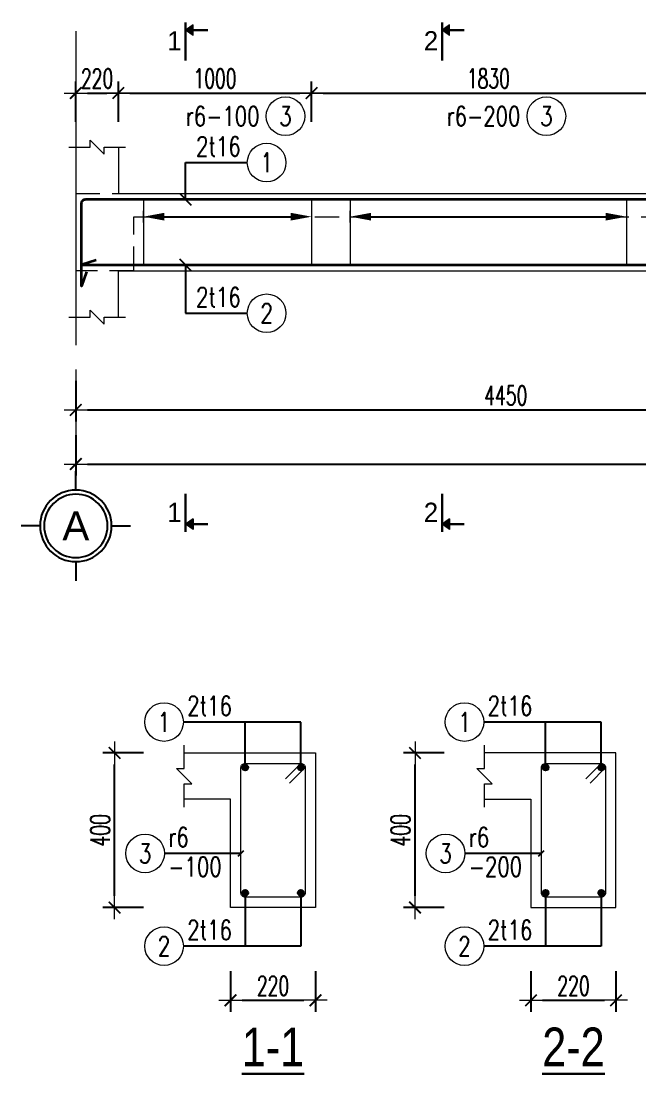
# Model space of a CAD drawing. Header units: millimetres. Extents: x -529861 to -223882, y -171969 to 61504.
# Drawn here: x -449314 to -446111, y -95548 to -90099 of the extents above; entities that cross this region are included whole.
import ezdxf
from ezdxf.enums import TextEntityAlignment as Align

# ---------------------------------------------------------------- set-up
doc = ezdxf.new("R2010")
doc.units = ezdxf.units.MM
doc.header["$LTSCALE"] = 5000
doc.linetypes.add('CENTER', pattern=[2, 1.25, -0.25, 0.25, -0.25])
doc.linetypes.add('HIDDEN', pattern=[0.375, 0.25, -0.125])
doc.layers.get('Defpoints').update_dxf_attribs({"color": 143})
for name, color, linetype, lineweight in [('dim', 8, 'Continuous', 18), ('kata_dim', 8, 'Continuous', 15), ('kata_grid', 8, 'CENTER', 5), ('kata_net khuat', 9, 'HIDDEN', 5), ('kata_net manh', 8, 'Continuous', 5), ('kata_net thay', 4, 'Continuous', 20), ('kata_text', 7, 'Continuous', 30), ('kata_thep chu', 1, 'Continuous', 35), ('kata_thep dai', 220, 'Continuous', 20)]:
    doc.layers.add(name, color=color, linetype=linetype, lineweight=lineweight)
doc.layers.add('text', color=255, linetype='Continuous')
doc.styles.add('AVANH', font='')
doc.styles.add('General text 1', font='')
doc.styles.add('kata_text', font='arial.ttf', dxfattribs={"width": 0.8})
doc.styles.add('vnsimpli', font='vnsimli.shx', dxfattribs={"width": 0.65})
doc.styles.get('AVANH').set_extended_font_data('.VnArialH')
doc.styles.get('General text 1').set_extended_font_data('.VnAvantH')
doc.dimstyles.new('kata_dim_20', dxfattribs={"dimscale": 20, "dimtxt": 2.5, "dimasz": 1.5, "dimexe": 1.5, "dimexo": 2.5, "dimtad": 1, "dimdec": 0, "dimzin": 0, "dimdsep": 46, "dimtxsty": 'vnsimpli', "dimblk": 'kata_block_ArchTick', "dimcen": 0.09, "dimdle": 1.2, "dimclrd": 8, "dimclre": 8, "dimclrt": 3, "dimadec": 0, "dimazin": 0, "dimtfac": 1, "dimtdec": 0, "dimtix": 1, "dimtofl": 0, "dimtmove": 0, "dimatfit": 3, "dimfxl": 3.75, "dimfxlon": 1, "dimtolj": 1, "dimtzin": 0, "dimarcsym": 0})
doc.dimstyles.new('kata_dim_40', dxfattribs={"dimscale": 40, "dimtxt": 2.5, "dimasz": 1.5, "dimexe": 1.5, "dimexo": 2.5, "dimtad": 1, "dimdec": 0, "dimzin": 0, "dimdsep": 46, "dimtxsty": 'vnsimpli', "dimblk": 'kata_block_ArchTick', "dimcen": 0.09, "dimdle": 1.2, "dimclrd": 8, "dimclre": 8, "dimclrt": 3, "dimadec": 0, "dimazin": 0, "dimtfac": 1, "dimtdec": 0, "dimtix": 1, "dimtofl": 0, "dimtmove": 0, "dimatfit": 3, "dimfxl": 3.75, "dimfxlon": 1, "dimtolj": 1, "dimtzin": 0, "dimarcsym": 0})
doc.dimstyles.new('kata_rai_thep', dxfattribs={"dimtxt": 2, "dimasz": 1, "dimexe": 0, "dimexo": 0, "dimtad": 1, "dimdec": 0, "dimzin": 12, "dimdsep": 46, "dimtxsty": 'kata_text', "dimblk": 'kata_block_RUNTIC', "dimcen": 0, "dimse1": 1, "dimse2": 1, "dimclrd": 6, "dimclre": 6, "dimclrt": 7, "dimadec": 0, "dimazin": 3, "dimtfac": 1, "dimtdec": 0, "dimtmove": 2, "dimatfit": 3, "dimldrblk": 'kata_block_LEADERTIC', "dimfxl": 1, "dimtolj": 1, "dimtzin": 0, "dimlwd": -1, "dimlwe": -1, "dimarcsym": 0})

# ---------------------------------------------------------------- blocks, each defined once
blk = doc.blocks.new('kata_block_ArchTick')
at = {"color": 8}
blk.add_line((1, 0), (-1, 0), dxfattribs=at)
at = {"color": 8, "const_width": 0.15}
blk.add_lwpolyline([(-0.5, -0.5), (0.5, 0.5)], dxfattribs=at)
blk = doc.blocks.new('*D206')
at = {"layer": 'Defpoints', "color": 0, "linetype": 'ByBlock', "ltscale": 1500, "transparency": 16777216}
for p in [(-448810.9, -90471.6), (-449030.9, -90991.6), (-448810.9, -90991.6)]:
    blk.add_point(p, dxfattribs=at)
at = {"layer": 'kata_dim', "color": 8, "linetype": 'ByBlock', "lineweight": -2, "ltscale": 1500, "transparency": 16777216}
for p, q in [((-449030.9, -90621.6), (-449030.9, -90411.6)), ((-448810.9, -90621.6), (-448810.9, -90411.6)), ((-448970.9, -90471.6), (-448870.9, -90471.6))]:
    blk.add_line(p, q, dxfattribs=at)
at = {"layer": 'kata_dim', "color": 8, "linetype": 'ByBlock', "lineweight": -2, "ltscale": 1500, "transparency": 16777216, "xscale": 60, "yscale": 60, "zscale": 60, "rotation": 180}
blk.add_blockref('kata_block_ArchTick', (-449030.9, -90471.6), dxfattribs=at)
at = {"layer": 'kata_dim', "color": 8, "linetype": 'ByBlock', "lineweight": -2, "ltscale": 1500, "transparency": 16777216, "xscale": 60, "yscale": 60, "zscale": 60}
blk.add_blockref('kata_block_ArchTick', (-448810.9, -90471.6), dxfattribs=at)
at = {"layer": 'kata_dim', "color": 3, "linetype": 'ByBlock', "ltscale": 1500, "transparency": 16777216, "insert": (-448920.9, -90396.6), "char_height": 100, "attachment_point": 5, "style": 'vnsimpli'}
blk.add_mtext('\\A1;220', dxfattribs=at)
blk = doc.blocks.new('*D208')
at = {"layer": 'Defpoints', "color": 0, "linetype": 'ByBlock', "ltscale": 1500, "transparency": 16777216}
for p in [(-447810.9, -90471.6), (-448810.9, -90991.6), (-447810.9, -90991.6)]:
    blk.add_point(p, dxfattribs=at)
at = {"layer": 'kata_dim', "color": 8, "linetype": 'ByBlock', "lineweight": -2, "ltscale": 1500, "transparency": 16777216}
for p, q in [((-448810.9, -90621.6), (-448810.9, -90411.6)), ((-447810.9, -90621.6), (-447810.9, -90411.6)), ((-448750.9, -90471.6), (-447870.9, -90471.6))]:
    blk.add_line(p, q, dxfattribs=at)
at = {"layer": 'kata_dim', "color": 8, "linetype": 'ByBlock', "lineweight": -2, "ltscale": 1500, "transparency": 16777216, "xscale": 60, "yscale": 60, "zscale": 60, "rotation": 180}
blk.add_blockref('kata_block_ArchTick', (-448810.9, -90471.6), dxfattribs=at)
at = {"layer": 'kata_dim', "color": 8, "linetype": 'ByBlock', "lineweight": -2, "ltscale": 1500, "transparency": 16777216, "xscale": 60, "yscale": 60, "zscale": 60}
blk.add_blockref('kata_block_ArchTick', (-447810.9, -90471.6), dxfattribs=at)
at = {"layer": 'kata_dim', "color": 3, "linetype": 'ByBlock', "ltscale": 1500, "transparency": 16777216, "insert": (-448310.9, -90396.6), "char_height": 100, "attachment_point": 5, "style": 'vnsimpli'}
blk.add_mtext('\\A1;1000', dxfattribs=at)
blk = doc.blocks.new('*D209')
at = {"layer": 'Defpoints', "color": 0, "linetype": 'ByBlock', "ltscale": 1500, "transparency": 16777216}
for p in [(-445980.9, -90471.6), (-447810.9, -90991.6), (-445980.9, -90991.6)]:
    blk.add_point(p, dxfattribs=at)
at = {"layer": 'kata_dim', "color": 8, "linetype": 'ByBlock', "lineweight": -2, "ltscale": 1500, "transparency": 16777216}
for p, q in [((-447810.9, -90621.6), (-447810.9, -90411.6)), ((-445980.9, -90621.6), (-445980.9, -90411.6)), ((-447750.9, -90471.6), (-446040.9, -90471.6))]:
    blk.add_line(p, q, dxfattribs=at)
at = {"layer": 'kata_dim', "color": 8, "linetype": 'ByBlock', "lineweight": -2, "ltscale": 1500, "transparency": 16777216, "xscale": 60, "yscale": 60, "zscale": 60, "rotation": 180}
blk.add_blockref('kata_block_ArchTick', (-447810.9, -90471.6), dxfattribs=at)
at = {"layer": 'kata_dim', "color": 8, "linetype": 'ByBlock', "lineweight": -2, "ltscale": 1500, "transparency": 16777216, "xscale": 60, "yscale": 60, "zscale": 60}
blk.add_blockref('kata_block_ArchTick', (-445980.9, -90471.6), dxfattribs=at)
at = {"layer": 'kata_dim', "color": 3, "linetype": 'ByBlock', "ltscale": 1500, "transparency": 16777216, "insert": (-446895.9, -90396.6), "char_height": 100, "attachment_point": 5, "style": 'vnsimpli'}
blk.add_mtext('\\A1;1830', dxfattribs=at)
blk = doc.blocks.new('kata_block_GRID')
at = {"layer": 'dim', "color": 250, "linetype": 'Continuous', "lineweight": -3}
for p, q in [((0, 4.62), (0, 7.08)), ((-4.63, 0), (-7.09, 0)), ((4.63, 0), (7.09, 0)), ((0, -4.63), (0, -7.09))]:
    blk.add_line(p, q, dxfattribs=at)
at = {"layer": 'dim', "color": 250, "linetype": 'Continuous', "lineweight": -3, "extrusion": (0, 0, -1)}
blk.add_ellipse((0, 0), major_axis=(-4.63, 0), ratio=1, start_param=3.141414, end_param=9.424599, dxfattribs=at)
at = {"layer": 'dim', "color": 9, "linetype": 'Continuous', "lineweight": -3, "extrusion": (0, 0, -1)}
blk.add_ellipse((0, 0), major_axis=(-4.1, 0), ratio=1, start_param=3.140844, end_param=9.424029, dxfattribs=at)
at = {"layer": 'text', "color": 33, "style": 'AVANH'}
blk.add_attdef('GRID', text='', height=3.75, dxfattribs=at).set_placement((0, 0), align=Align.MIDDLE)
blk = doc.blocks.new('*D220')
at = {"layer": 'Defpoints', "color": 0, "linetype": 'ByBlock', "ltscale": 1500, "transparency": 16777216}
for p in [(-449030.9, -91391.6), (-437730.9, -91391.6), (-437730.9, -92391.6)]:
    blk.add_point(p, dxfattribs=at)
at = {"layer": 'kata_dim', "color": 8, "linetype": 'ByBlock', "lineweight": -2, "ltscale": 1500, "transparency": 16777216}
for p, q in [((-449030.9, -92241.6), (-449030.9, -92451.6)), ((-437730.9, -92241.6), (-437730.9, -92451.6)), ((-448970.9, -92391.6), (-437790.9, -92391.6))]:
    blk.add_line(p, q, dxfattribs=at)
at = {"layer": 'kata_dim', "color": 8, "linetype": 'ByBlock', "lineweight": -2, "ltscale": 1500, "transparency": 16777216, "xscale": 60, "yscale": 60, "zscale": 60, "rotation": 180}
blk.add_blockref('kata_block_ArchTick', (-449030.9, -92391.6), dxfattribs=at)
at = {"layer": 'kata_dim', "color": 8, "linetype": 'ByBlock', "lineweight": -2, "ltscale": 1500, "transparency": 16777216, "xscale": 60, "yscale": 60, "zscale": 60}
blk.add_blockref('kata_block_ArchTick', (-437730.9, -92391.6), dxfattribs=at)
at = {"layer": 'kata_dim', "color": 3, "linetype": 'ByBlock', "ltscale": 1500, "transparency": 16777216, "insert": (-443380.9, -92316.6), "char_height": 100, "attachment_point": 5, "style": 'vnsimpli'}
blk.add_mtext('\\A1;11300', dxfattribs=at)
blk = doc.blocks.new('*D221')
at = {"layer": 'Defpoints', "color": 0, "linetype": 'ByBlock', "ltscale": 1500, "transparency": 16777216}
for p in [(-444580.9, -91391.6), (-449030.9, -91511.6), (-444580.9, -92111.6)]:
    blk.add_point(p, dxfattribs=at)
at = {"layer": 'kata_dim', "color": 8, "linetype": 'ByBlock', "lineweight": -2, "ltscale": 1500, "transparency": 16777216}
for p, q in [((-449030.9, -91961.6), (-449030.9, -92171.6)), ((-444580.9, -91961.6), (-444580.9, -92171.6)), ((-448970.9, -92111.6), (-444640.9, -92111.6))]:
    blk.add_line(p, q, dxfattribs=at)
at = {"layer": 'kata_dim', "color": 8, "linetype": 'ByBlock', "lineweight": -2, "ltscale": 1500, "transparency": 16777216, "xscale": 60, "yscale": 60, "zscale": 60, "rotation": 180}
blk.add_blockref('kata_block_ArchTick', (-449030.9, -92111.6), dxfattribs=at)
at = {"layer": 'kata_dim', "color": 8, "linetype": 'ByBlock', "lineweight": -2, "ltscale": 1500, "transparency": 16777216, "xscale": 60, "yscale": 60, "zscale": 60}
blk.add_blockref('kata_block_ArchTick', (-444580.9, -92111.6), dxfattribs=at)
at = {"layer": 'kata_dim', "color": 3, "linetype": 'ByBlock', "ltscale": 1500, "transparency": 16777216, "insert": (-446805.9, -92036.6), "char_height": 100, "attachment_point": 5, "style": 'vnsimpli'}
blk.add_mtext('\\A1;4450', dxfattribs=at)
blk = doc.blocks.new('kata_block_RUNTIC')
at = {"layer": 'kata_dim', "color": 6}
blk.add_line((0, 0.75), (0, -0.75), dxfattribs=at)
blk.add_lwpolyline([(0, 0, 0, 1, 0), (-2.7, 0, 1, 1, 0)], format="xyseb", dxfattribs=at)
blk = doc.blocks.new('*D224')
at = {"layer": 'Defpoints', "color": 6, "linetype": 'ByBlock', "ltscale": 1500, "transparency": 16777216}
blk.add_line((-448640.9, -91111.6), (-447850.9, -91111.6), dxfattribs=at)
at = {"layer": 'Defpoints', "color": 0, "linetype": 'ByBlock', "ltscale": 1500, "transparency": 16777216}
for p in [(-448680.9, -91111.6), (-447810.9, -91111.6), (-447810.9, -91111.6)]:
    blk.add_point(p, dxfattribs=at)
at = {"layer": 'Defpoints', "color": 6, "linetype": 'ByBlock', "ltscale": 1500, "transparency": 16777216, "xscale": 40, "yscale": 40, "zscale": 40, "rotation": 180}
blk.add_blockref('kata_block_RUNTIC', (-448680.9, -91111.6), dxfattribs=at)
at = {"layer": 'Defpoints', "color": 6, "linetype": 'ByBlock', "ltscale": 1500, "transparency": 16777216, "xscale": 40, "yscale": 40, "zscale": 40}
blk.add_blockref('kata_block_RUNTIC', (-447810.9, -91111.6), dxfattribs=at)
blk = doc.blocks.new('kata_block_LEADERTIC')
at = {"layer": 'kata_dim', "color": 6}
blk.add_lwpolyline([(0, 0, 0, 1, 0), (-2.7, 0, 1, 1, 0)], format="xyseb", dxfattribs=at)
blk = doc.blocks.new('*D225')
at = {"layer": 'Defpoints', "color": 6, "linetype": 'ByBlock', "ltscale": 1500, "transparency": 16777216}
blk.add_line((-447570.9, -91111.6), (-446220.9, -91111.6), dxfattribs=at)
at = {"layer": 'Defpoints', "color": 0, "linetype": 'ByBlock', "ltscale": 1500, "transparency": 16777216}
for p in [(-447610.9, -91111.6), (-446180.9, -91111.6), (-446180.9, -91111.6)]:
    blk.add_point(p, dxfattribs=at)
at = {"layer": 'Defpoints', "color": 6, "linetype": 'ByBlock', "ltscale": 1500, "transparency": 16777216, "xscale": 40, "yscale": 40, "zscale": 40, "rotation": 180}
blk.add_blockref('kata_block_RUNTIC', (-447610.9, -91111.6), dxfattribs=at)
at = {"layer": 'Defpoints', "color": 6, "linetype": 'ByBlock', "ltscale": 1500, "transparency": 16777216, "xscale": 40, "yscale": 40, "zscale": 40}
blk.add_blockref('kata_block_RUNTIC', (-446180.9, -91111.6), dxfattribs=at)
blk = doc.blocks.new('*U54')
blk.add_circle((2.5, 0), 2.5)
at = {"layer": 'kata_text', "color": 3, "style": 'vnsimpli', "width": 0.75}
blk.add_attdef('DK2', text='', height=2.5, dxfattribs=at).set_placement((-0.85, 0.85), align=Align.RIGHT)
at = {"layer": 'kata_text', "color": 7, "style": 'vnsimpli', "width": 0.75}
blk.add_attdef('SH3', text='', height=2.5, dxfattribs=at).set_placement((2.5, 0), align=Align.MIDDLE)
blk = doc.blocks.new('*D233')
at = {"layer": 'Defpoints', "color": 0, "linetype": 'ByBlock', "ltscale": 1500, "transparency": 16777216}
for p in [(-448230.4, -94686.6), (-447790.4, -94686.6), (-447790.4, -95166.6)]:
    blk.add_point(p, dxfattribs=at)
at = {"layer": 'kata_dim', "color": 8, "linetype": 'ByBlock', "lineweight": -2, "ltscale": 1500, "transparency": 16777216}
for p, q in [((-448230.4, -95016.6), (-448230.4, -95226.6)), ((-447790.4, -95016.6), (-447790.4, -95226.6)), ((-448170.4, -95166.6), (-447850.4, -95166.6))]:
    blk.add_line(p, q, dxfattribs=at)
at = {"layer": 'kata_dim', "color": 8, "linetype": 'ByBlock', "lineweight": -2, "ltscale": 1500, "transparency": 16777216, "xscale": 60, "yscale": 60, "zscale": 60, "rotation": 180}
blk.add_blockref('kata_block_ArchTick', (-448230.4, -95166.6), dxfattribs=at)
at = {"layer": 'kata_dim', "color": 8, "linetype": 'ByBlock', "lineweight": -2, "ltscale": 1500, "transparency": 16777216, "xscale": 60, "yscale": 60, "zscale": 60}
blk.add_blockref('kata_block_ArchTick', (-447790.4, -95166.6), dxfattribs=at)
at = {"layer": 'kata_dim', "color": 3, "linetype": 'ByBlock', "ltscale": 1500, "transparency": 16777216, "insert": (-448010.4, -95091.6), "char_height": 100, "attachment_point": 5, "style": 'vnsimpli'}
blk.add_mtext('\\A1;220', dxfattribs=at)
blk = doc.blocks.new('kata_block_TD')
at = {"color": 6, "linetype": 'ByBlock', "lineweight": -2, "style": 'kata_text', "width": 0.8}
blk.add_attdef('SECTDET2', text='', height=5, dxfattribs=at).set_placement((0, 7.97), align=Align.CENTER)
at = {"color": 0, "linetype": 'ByBlock', "lineweight": -2, "style": 'kata_text', "width": 0.8}
blk.add_attdef('SECTDET1', text='', height=5, dxfattribs=at).set_placement((0, 1.47), align=Align.CENTER)
blk = doc.blocks.new('*D234')
at = {"layer": 'Defpoints', "color": 0, "linetype": 'ByBlock', "ltscale": 1500, "transparency": 16777216}
for p in [(-448830.4, -93886.6), (-448230.4, -93886.6), (-448230.4, -94686.6)]:
    blk.add_point(p, dxfattribs=at)
at = {"layer": 'kata_dim', "color": 8, "linetype": 'ByBlock', "lineweight": -2, "ltscale": 1500, "transparency": 16777216}
for p, q in [((-448680.4, -93886.6), (-448890.4, -93886.6)), ((-448830.4, -94626.6), (-448830.4, -93946.6)), ((-448680.4, -94686.6), (-448890.4, -94686.6))]:
    blk.add_line(p, q, dxfattribs=at)
at = {"layer": 'kata_dim', "color": 8, "linetype": 'ByBlock', "lineweight": -2, "ltscale": 1500, "transparency": 16777216, "xscale": 60, "yscale": 60, "zscale": 60}
for p, rotation in [((-448830.4, -93886.6), 90), ((-448830.4, -94686.6), 270)]:
    blk.add_blockref('kata_block_ArchTick', p, dxfattribs=dict(at, rotation=rotation))
at = {"layer": 'kata_dim', "color": 3, "linetype": 'ByBlock', "ltscale": 1500, "transparency": 16777216, "insert": (-448905.4, -94286.6), "char_height": 100, "attachment_point": 5, "rotation": 90, "style": 'vnsimpli'}
blk.add_mtext('\\A1;400', dxfattribs=at)
blk = doc.blocks.new('kata_block_THEP')
at = {"layer": 'kata_thep chu', "color": 0}
for p, q in [((-0.5, 0), (0.5, 0)), ((-0.35, 0.35), (0.35, -0.35)), ((0.35, 0.35), (-0.35, -0.35)), ((0, 0.5), (0, -0.5))]:
    blk.add_line(p, q, dxfattribs=at)
at = {"layer": 'kata_thep chu', "color": 0, "const_width": 0.0833}
blk.add_lwpolyline([(-0.5, 0, 1), (0.5, 0, 1), (-0.5, 0, 1)], format="xyb", dxfattribs=at)
blk = doc.blocks.new('*U68')
blk.add_circle((-2.5, 0), 2.5)
at = {"layer": 'kata_text', "color": 3, "style": 'vnsimpli', "width": 0.75}
blk.add_attdef('DK1', (0.5, 0.85), '', height=2.5, dxfattribs=at)
at = {"layer": 'kata_text', "color": 7, "style": 'vnsimpli', "width": 0.75}
blk.add_attdef('SH2', text='', height=2.5, dxfattribs=at).set_placement((-2.5, 0), align=Align.MIDDLE)
blk = doc.blocks.new('*U70')
blk.add_circle((-2.5, 0), 2.5)
at = {"layer": 'kata_text', "color": 3, "style": 'vnsimpli', "width": 0.75}
for tag, p in [('DK1', (0.5, 0.85)), ('KC1', (0.5, -2.97))]:
    blk.add_attdef(tag, p, '', height=2.5, dxfattribs=at)
at = {"layer": 'kata_text', "color": 7, "style": 'vnsimpli', "width": 0.75}
blk.add_attdef('SH2', text='', height=2.5, dxfattribs=at).set_placement((-2.5, 0), align=Align.MIDDLE)
blk = doc.blocks.new('*U87')
blk.add_circle((2.5, 0), 2.5)
at = {"layer": 'kata_text', "color": 3, "style": 'vnsimpli', "width": 0.75}
blk.add_attdef('DKKC2', text='', height=2.5, dxfattribs=at).set_placement((-0.85, -1.25), align=Align.RIGHT)
at = {"layer": 'kata_text', "color": 7, "style": 'vnsimpli', "width": 0.75}
blk.add_attdef('SH3', text='', height=2.5, dxfattribs=at).set_placement((2.5, 0), align=Align.MIDDLE)
blk = doc.blocks.new('kata_block_SECBAL')
blk.add_hatch(color=2).paths.add_polyline_path([(0.99, 3.81), (0, 3.13), (0.99, 2.46)])
at = {"color": 2}
for p, q in [((0.99, 3.81), (0, 3.13)), ((0.99, 2.46), (0, 3.13)), ((0.99, 2.46), (0.99, 3.81))]:
    blk.add_line(p, q, dxfattribs=at)
at = {"color": 2, "const_width": 0.3}
for points in [[(0, -0.8), (0, 4.16)], [(0.99, 3.13), (2.89, 3.13)]]:
    blk.add_lwpolyline(points, dxfattribs=at)
at = {"color": 2, "linetype": 'ByBlock', "lineweight": -2, "style": 'General text 1'}
blk.add_attdef('DETAIL', text='', height=2.5, dxfattribs=at).set_placement((-0.5, 1.75), align=Align.MIDDLE_RIGHT)
blk = doc.blocks.new('*U88')
blk.add_hatch(color=2).paths.add_polyline_path([(0.99, -0.45), (0, 0.22), (0.99, 0.9)])
at = {"color": 2}
for p, q in [((0.99, 0.9), (0, 0.22)), ((0.99, -0.45), (0, 0.22)), ((0.99, 0.9), (0.99, -0.45))]:
    blk.add_line(p, q, dxfattribs=at)
at = {"color": 2, "const_width": 0.3}
for points in [[(0, 4.16), (0, -0.8)], [(0.99, 0.22), (2.89, 0.22)]]:
    blk.add_lwpolyline(points, dxfattribs=at)
at = {"color": 2, "linetype": 'ByBlock', "lineweight": -2, "style": 'General text 1'}
blk.add_attdef('DETAIL', text='', height=2.5, dxfattribs=at).set_placement((-0.5, 1.75), align=Align.MIDDLE_RIGHT)
blk = doc.blocks.new('*D235')
at = {"layer": 'Defpoints', "color": 0, "linetype": 'ByBlock', "ltscale": 1500, "transparency": 16777216}
for p in [(-446675.5, -94686.6), (-446235.5, -94686.6), (-446235.5, -95166.6)]:
    blk.add_point(p, dxfattribs=at)
at = {"layer": 'kata_dim', "color": 8, "linetype": 'ByBlock', "lineweight": -2, "ltscale": 1500, "transparency": 16777216}
for p, q in [((-446675.5, -95016.6), (-446675.5, -95226.6)), ((-446235.5, -95016.6), (-446235.5, -95226.6)), ((-446615.5, -95166.6), (-446295.5, -95166.6))]:
    blk.add_line(p, q, dxfattribs=at)
at = {"layer": 'kata_dim', "color": 8, "linetype": 'ByBlock', "lineweight": -2, "ltscale": 1500, "transparency": 16777216, "xscale": 60, "yscale": 60, "zscale": 60, "rotation": 180}
blk.add_blockref('kata_block_ArchTick', (-446675.5, -95166.6), dxfattribs=at)
at = {"layer": 'kata_dim', "color": 8, "linetype": 'ByBlock', "lineweight": -2, "ltscale": 1500, "transparency": 16777216, "xscale": 60, "yscale": 60, "zscale": 60}
blk.add_blockref('kata_block_ArchTick', (-446235.5, -95166.6), dxfattribs=at)
at = {"layer": 'kata_dim', "color": 3, "linetype": 'ByBlock', "ltscale": 1500, "transparency": 16777216, "insert": (-446455.5, -95091.6), "char_height": 100, "attachment_point": 5, "style": 'vnsimpli'}
blk.add_mtext('\\A1;220', dxfattribs=at)
blk = doc.blocks.new('*D236')
at = {"layer": 'Defpoints', "color": 0, "linetype": 'ByBlock', "ltscale": 1500, "transparency": 16777216}
for p in [(-447275.5, -93886.6), (-446675.5, -93886.6), (-446675.5, -94686.6)]:
    blk.add_point(p, dxfattribs=at)
at = {"layer": 'kata_dim', "color": 8, "linetype": 'ByBlock', "lineweight": -2, "ltscale": 1500, "transparency": 16777216}
for p, q in [((-447125.5, -93886.6), (-447335.5, -93886.6)), ((-447275.5, -94626.6), (-447275.5, -93946.6)), ((-447125.5, -94686.6), (-447335.5, -94686.6))]:
    blk.add_line(p, q, dxfattribs=at)
at = {"layer": 'kata_dim', "color": 8, "linetype": 'ByBlock', "lineweight": -2, "ltscale": 1500, "transparency": 16777216, "xscale": 60, "yscale": 60, "zscale": 60}
for p, rotation in [((-447275.5, -93886.6), 90), ((-447275.5, -94686.6), 270)]:
    blk.add_blockref('kata_block_ArchTick', p, dxfattribs=dict(at, rotation=rotation))
at = {"layer": 'kata_dim', "color": 3, "linetype": 'ByBlock', "ltscale": 1500, "transparency": 16777216, "insert": (-447350.5, -94286.6), "char_height": 100, "attachment_point": 5, "rotation": 90, "style": 'vnsimpli'}
blk.add_mtext('\\A1;400', dxfattribs=at)

msp = doc.modelspace()

# ---------------------------------------------------------------- linework, layer by layer
at = {"layer": 'kata_dim', "linetype": 'ByBlock', "ltscale": 1500}
for points in [[(-449067.52, -90751.61), (-448957.52, -90751.61), (-448957.52, -90714.94), (-448884.19, -90788.27), (-448884.19, -90751.61), (-448774.19, -90751.61)], [(-449067.52, -91631.61), (-448957.52, -91631.61), (-448957.52, -91594.94), (-448884.19, -91668.27), (-448884.19, -91631.61), (-448774.19, -91631.61)], [(-448470.43, -94166.57), (-448470.43, -94046.57), (-448430.43, -94046.57), (-448510.43, -93966.57), (-448470.43, -93966.57), (-448470.43, -93846.57)], [(-446915.53, -94166.57), (-446915.53, -94046.57), (-446875.53, -94046.57), (-446955.53, -93966.57), (-446915.53, -93966.57), (-446915.53, -93846.57)]]:
    msp.add_lwpolyline(points, dxfattribs=at)
at = {"layer": 'kata_grid', "ltscale": 0.1}
msp.add_line((-449030.85, -90151.61), (-449030.85, -92431.61), dxfattribs=at)
at = {"layer": 'kata_net khuat', "ltscale": 0.1}
for p, q in [((-449030.85, -90991.61), (-448810.85, -90991.61)), ((-448730.85, -91391.61), (-449030.85, -91391.61))]:
    msp.add_line(p, q, dxfattribs=at)
msp.add_lwpolyline([(-448730.85, -91391.61), (-448730.85, -91111.61), (-444880.85, -91111.61), (-444880.85, -91391.61)], dxfattribs=at)
at = {"layer": 'kata_net thay', "linetype": 'ByBlock', "ltscale": 1500}
for points in [[(-449030.85, -90751.61), (-449030.85, -90991.61), (-449030.85, -90991.61), (-449030.85, -91391.61), (-449030.85, -91391.61), (-449030.85, -91631.61)], [(-448810.85, -90751.61), (-448810.85, -90991.61), (-444980.85, -90991.61), (-444980.85, -90751.61)], [(-448810.85, -91631.61), (-448810.85, -91391.61), (-444980.85, -91391.61), (-444980.85, -91631.61)], [(-448470.43, -93886.57), (-448230.43, -93886.57), (-448230.43, -93886.57), (-447790.43, -93886.57), (-447790.43, -94686.57), (-448230.43, -94686.57), (-448230.43, -94126.57), (-448470.43, -94126.57)], [(-446915.53, -94126.57), (-446675.53, -94126.57), (-446675.53, -94686.57), (-446235.53, -94686.57), (-446235.53, -93886.57), (-446675.53, -93886.57), (-446675.53, -93886.57), (-446915.53, -93886.57)]]:
    msp.add_lwpolyline(points, dxfattribs=at)
at = {"layer": 'kata_thep chu', "linetype": 'ByBlock', "ltscale": 1500}
msp.add_lwpolyline([(-448975.85, -91396.61), (-449000.85, -91471.61), (-449000.85, -91041.61, -0.4142136), (-448980.85, -91021.61), (-437780.85, -91021.61, -0.4142136), (-437760.85, -91041.61), (-437760.85, -91471.61), (-437785.85, -91396.61)], format="xyb", dxfattribs=at)
msp.add_lwpolyline([(-448925.85, -91336.61), (-449000.85, -91361.61), (-445180.85, -91361.61), (-444580.85, -91261.61), (-442180.85, -91261.61), (-441580.85, -91361.61), (-437760.85, -91361.61), (-437835.85, -91336.61)], dxfattribs=at)
at = {"layer": 'kata_thep dai', "linetype": 'ByBlock', "ltscale": 30}
for p, q in [((-448680.85, -91018.61), (-448680.85, -91364.61)), ((-447810.85, -91018.61), (-447810.85, -91364.61)), ((-447610.85, -91018.61), (-447610.85, -91364.61)), ((-446180.85, -91018.61), (-446180.85, -91364.61))]:
    msp.add_line(p, q, dxfattribs=at)
at = {"layer": 'kata_thep dai', "linetype": 'ByBlock', "ltscale": 1500}
for points in [[(-447946.43, -94020.57), (-447866.43, -93940.57, -0.4142136), (-447844.43, -93962.57), (-447844.43, -94610.57, -0.4142136), (-447866.43, -94632.57), (-448154.43, -94632.57, -0.4142136), (-448176.43, -94610.57), (-448176.43, -93962.57, -0.4142136), (-448154.43, -93940.57), (-447866.43, -93940.57, -0.4142136), (-447844.43, -93962.57), (-447924.43, -94042.57)], [(-446391.53, -94020.57), (-446311.53, -93940.57, -0.4142136), (-446289.53, -93962.57), (-446289.53, -94610.57, -0.4142136), (-446311.53, -94632.57), (-446599.53, -94632.57, -0.4142136), (-446621.53, -94610.57), (-446621.53, -93962.57, -0.4142136), (-446599.53, -93940.57), (-446311.53, -93940.57, -0.4142136), (-446289.53, -93962.57), (-446369.53, -94042.57)]]:
    msp.add_lwpolyline(points, format="xyb", dxfattribs=at)

# ---------------------------------------------------------------- block references
at = {"layer": 'kata_dim', "color": 2, "linetype": 'ByBlock', "ltscale": 1500, "xscale": 40, "yscale": 40, "zscale": 40}
for name, p, values in [('kata_block_SECBAL', (-448463.35, -90271.61), {'DETAIL': '1'}), ('kata_block_SECBAL', (-447135.85, -90271.61), {'DETAIL': '2'}), ('*U88', (-448463.35, -92711.61), {'DETAIL': '1'}), ('*U88', (-447135.85, -92711.61), {'DETAIL': '2'})]:
    msp.add_blockref(name, p, dxfattribs=at).add_auto_attribs(values)
at = {"layer": 'kata_dim', "linetype": 'ByBlock', "ltscale": 1500, "xscale": 40, "yscale": 40, "zscale": 40}
msp.add_blockref('kata_block_GRID', (-449030.85, -92711.61), dxfattribs=at).add_auto_attribs({'GRID': 'A'})
at = {"layer": 'kata_net manh', "linetype": 'ByBlock', "ltscale": 1500, "xscale": 40, "yscale": 40, "zscale": 40}
for name, p, values in [('*U87', (-448045.85, -90591.61), {'SH3': '3', 'DKKC2': 'r6-100'}), ('*U87', (-446695.85, -90591.61), {'SH3': '3', 'DKKC2': 'r6-200'}), ('*U54', (-448143.35, -90831.61), {'SH3': '1', 'DK2': '2t16'}), ('*U54', (-448143.35, -91611.61), {'SH3': '2', 'DK2': '2t16'}), ('*U68', (-448474.43, -93726.57), {'SH2': '1', 'DK1': '2t16'}), ('*U68', (-446919.53, -93726.57), {'SH2': '1', 'DK1': '2t16'}), ('*U70', (-448572.43, -94406.57), {'SH2': '3', 'DK1': 'r6', 'KC1': '-100'}), ('*U70', (-447017.53, -94406.57), {'SH2': '3', 'DK1': 'r6', 'KC1': '-200'}), ('*U68', (-448474.43, -94886.57), {'SH2': '2', 'DK1': '2t16'}), ('*U68', (-446919.53, -94886.57), {'SH2': '2', 'DK1': '2t16'})]:
    msp.add_blockref(name, p, dxfattribs=at).add_auto_attribs(values)
at = {"layer": 'kata_text', "linetype": 'ByBlock', "ltscale": 1500}
ref = msp.add_blockref('kata_block_TD', (-448010.43, -95566.57), dxfattribs=dict(at, xscale=40, yscale=40, zscale=40))
ref.add_attrib('SECTDET1', '%%u1-1', dxfattribs={"layer": '0', "color": 0, "linetype": 'ByBlock', "lineweight": -2, "height": 200, "style": 'kata_text', "width": 0.8}).set_placement((-448010.43, -95507.74), align=Align.CENTER)
ref = msp.add_blockref('kata_block_TD', (-446455.53, -95566.57), dxfattribs=dict(at, xscale=40, yscale=40, zscale=40))
ref.add_attrib('SECTDET1', '%%u2-2', dxfattribs={"layer": '0', "color": 0, "linetype": 'ByBlock', "lineweight": -2, "height": 200, "style": 'kata_text', "width": 0.8}).set_placement((-446455.53, -95507.74), align=Align.CENTER)
at = {"layer": 'kata_thep chu', "linetype": 'ByBlock', "ltscale": 1500, "xscale": 32, "yscale": 32, "zscale": 32}
for p in [(-448154.43, -93962.57), (-447866.43, -93962.57), (-446599.53, -93962.57), (-446311.53, -93962.57), (-448154.43, -94610.57), (-447866.43, -94610.57), (-446599.53, -94610.57), (-446311.53, -94610.57)]:
    msp.add_blockref('kata_block_THEP', p, dxfattribs=at)

# ---------------------------------------------------------------- dimensions: what is measured, and where the dimension line sits
at = {"layer": 'Defpoints', "linetype": 'ByBlock', "ltscale": 1500}
for p1, p2, picture, middle in [((-448680.85, -91111.61), (-447810.85, -91111.61), '*D224', (-448245.85, -91111.61)), ((-447610.85, -91111.61), (-446180.85, -91111.61), '*D225', (-446895.85, -91111.61))]:
    dim = msp.add_aligned_dim(p1=p1, p2=p2, distance=0, text=' ', dimstyle='kata_rai_thep', override={"dimscale": 40}, dxfattribs=at)
    dim.commit()
    dim.dimension.update_dxf_attribs({"geometry": picture, "text_midpoint": middle})
at = {"layer": 'kata_dim', "linetype": 'ByBlock', "ltscale": 1500}
for base, p1, p2, picture, middle in [((-448810.85, -90471.61), (-449030.85, -90991.61), (-448810.85, -90991.61), '*D206', (-448920.85, -90396.61)), ((-447810.85, -90471.61), (-448810.85, -90991.61), (-447810.85, -90991.61), '*D208', (-448310.85, -90396.61)), ((-445980.85, -90471.61), (-447810.85, -90991.61), (-445980.85, -90991.61), '*D209', (-446895.85, -90396.61)), ((-437730.85, -92391.61), (-449030.85, -91391.61), (-437730.85, -91391.61), '*D220', (-443380.85, -92316.61)), ((-444580.85, -92111.61), (-449030.85, -91511.61), (-444580.85, -91391.61), '*D221', (-446805.85, -92036.61))]:
    dim = msp.add_linear_dim(base=base, p1=p1, p2=p2, dimstyle='kata_dim_40', dxfattribs=at)
    dim.commit()
    dim.dimension.update_dxf_attribs({"geometry": picture, "text_midpoint": middle})
for base, p1, p2, picture, middle in [((-448830.43, -93886.57), (-448230.43, -94686.57), (-448230.43, -93886.57), '*D234', (-448905.43, -94286.57)), ((-447275.53, -93886.57), (-446675.53, -94686.57), (-446675.53, -93886.57), '*D236', (-447350.53, -94286.57))]:
    dim = msp.add_linear_dim(base=base, p1=p1, p2=p2, angle=270, dimstyle='kata_dim_40', override={"dimlfac": 0.5}, dxfattribs=at)
    dim.commit()
    dim.dimension.update_dxf_attribs({"geometry": picture, "text_midpoint": middle})
for base, p1, p2, picture, middle in [((-447790.43, -95166.57), (-448230.43, -94686.57), (-447790.43, -94686.57), '*D233', (-448010.43, -95091.57)), ((-446235.53, -95166.57), (-446675.53, -94686.57), (-446235.53, -94686.57), '*D235', (-446455.53, -95091.57))]:
    dim = msp.add_linear_dim(base=base, p1=p1, p2=p2, dimstyle='kata_dim_40', override={"dimlfac": 0.5}, dxfattribs=at)
    dim.commit()
    dim.dimension.update_dxf_attribs({"geometry": picture, "text_midpoint": middle})

# ---------------------------------------------------------------- leaders
at = {"layer": 'kata_net manh', "linetype": 'ByBlock', "ltscale": 1500}
for points, dimstyle, override in [([(-448463.35, -91021.61), (-448463.35, -90831.61), (-448143.35, -90831.61)], 'kata_dim_40', {"dimldrblk": 'Oblique'}), ([(-448463.35, -91361.61), (-448463.35, -91611.61), (-448143.35, -91611.61)], 'kata_dim_40', {"dimldrblk": 'Oblique'}), ([(-448154.43, -93962.57), (-448154.43, -93726.57), (-448474.43, -93726.57)], 'kata_dim_20', {"dimldrblk": 'DotBlank'}), ([(-447866.43, -93962.57), (-447866.43, -93726.57), (-448474.43, -93726.57)], 'kata_dim_20', {"dimldrblk": 'DotBlank'}), ([(-446599.53, -93962.57), (-446599.53, -93726.57), (-446919.53, -93726.57)], 'kata_dim_20', {"dimldrblk": 'DotBlank'}), ([(-446311.53, -93962.57), (-446311.53, -93726.57), (-446919.53, -93726.57)], 'kata_dim_20', {"dimldrblk": 'DotBlank'}), ([(-448176.43, -94406.57), (-448572.43, -94406.57)], 'kata_dim_20', {"dimldrblk": 'Oblique'}), ([(-446621.53, -94406.57), (-447017.53, -94406.57)], 'kata_dim_20', {"dimldrblk": 'Oblique'}), ([(-448154.43, -94610.57), (-448154.43, -94886.57), (-448474.43, -94886.57)], 'kata_dim_20', {"dimldrblk": 'DotBlank'}), ([(-447866.43, -94610.57), (-447866.43, -94886.57), (-448474.43, -94886.57)], 'kata_dim_20', {"dimldrblk": 'DotBlank'}), ([(-446599.53, -94610.57), (-446599.53, -94886.57), (-446919.53, -94886.57)], 'kata_dim_20', {"dimldrblk": 'DotBlank'}), ([(-446311.53, -94610.57), (-446311.53, -94886.57), (-446919.53, -94886.57)], 'kata_dim_20', {"dimldrblk": 'DotBlank'})]:
    msp.add_leader(points, dimstyle=dimstyle, override=override, dxfattribs=at)

doc.saveas('drawing.dxf')
